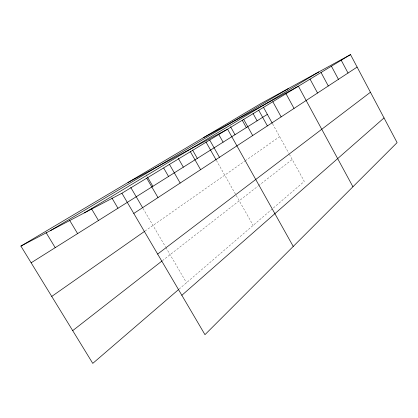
<?xml version="1.0" encoding="UTF-8"?>
<svg xmlns="http://www.w3.org/2000/svg" width="418" height="418" viewBox="0 0 418 418"><rect width="100%" height="100%" fill="white"/><g stroke="black" fill="none" stroke-linecap="round" stroke-linejoin="round"><path stroke-width="0.31" stroke-dasharray="2.09 1.57" d="M179.071 289.12L304.288 181.375L289.078 153.772M162.383 260.691L257.979 186.146M258.481 185.749L292.208 159.451M144.994 231.065L244.713 161.165M245.235 160.799L279.658 136.67M143.013 208.389L165.497 246.834M165.826 247.393L186.496 282.735M146.122 174.698L147.408 176.908M216.43 160.46L253.146 225.38M272.604 123.869L288.765 153.202"/><path stroke-width="0.63" d="M181.846 295.291L384.032 117.923M178.58 289.549L92.77 363.383L20.9 246.087L261.287 103.335L350.519 54.617L397.1 142.616L204.961 334.661L121.915 193.226L20.9 246.087M72.701 330.628L161.87 261.088M157.649 254.081L370.437 92.247M51.743 296.425L144.461 231.441M133.791 213.446L357.118 67.084M31.136 262.791L267.368 114.37M121.915 193.226L350.519 54.617M84.41 212.851L318.809 71.927M50.312 230.694L288.556 88.449M203.524 137.637L298.405 86.218L352.928 186.762M127.903 182.546L227.57 129.167L293.237 246.427M46.1 232.638L55.213 247.665M69.56 220.213L77.596 233.599M91.469 208.728L98.465 220.49M111.878 197.923L117.96 208.242M130.782 187.468L142.69 207.835M147.726 177.462L152.868 186.313M146.718 178.188L157.988 197.589M163.699 168.057L168.543 176.464M169.457 164.399L180.174 183.047M178.34 158.438L183.34 167.169M192.588 150.067L197.317 158.385M190.373 151.718L200.598 169.666M209.684 140.009L219.45 157.304M206.079 142.157L216.122 159.911M218.76 134.471L223.097 142.188M230.595 126.816L235.01 134.706M243.699 119.386L252.676 135.531M242.351 120.436L246.327 127.589M253.042 113.482L257.101 120.823M263.413 107.196L272.296 123.31M258.752 110.258L267.384 125.891M272.829 101.726L281.142 116.878M286.016 93.726L294.037 108.424M310.062 79.148L317.544 93.021M321.045 72.486L328.287 85.977M331.422 66.196L338.434 79.326M341.229 60.249L348.027 73.04"/></g></svg>
